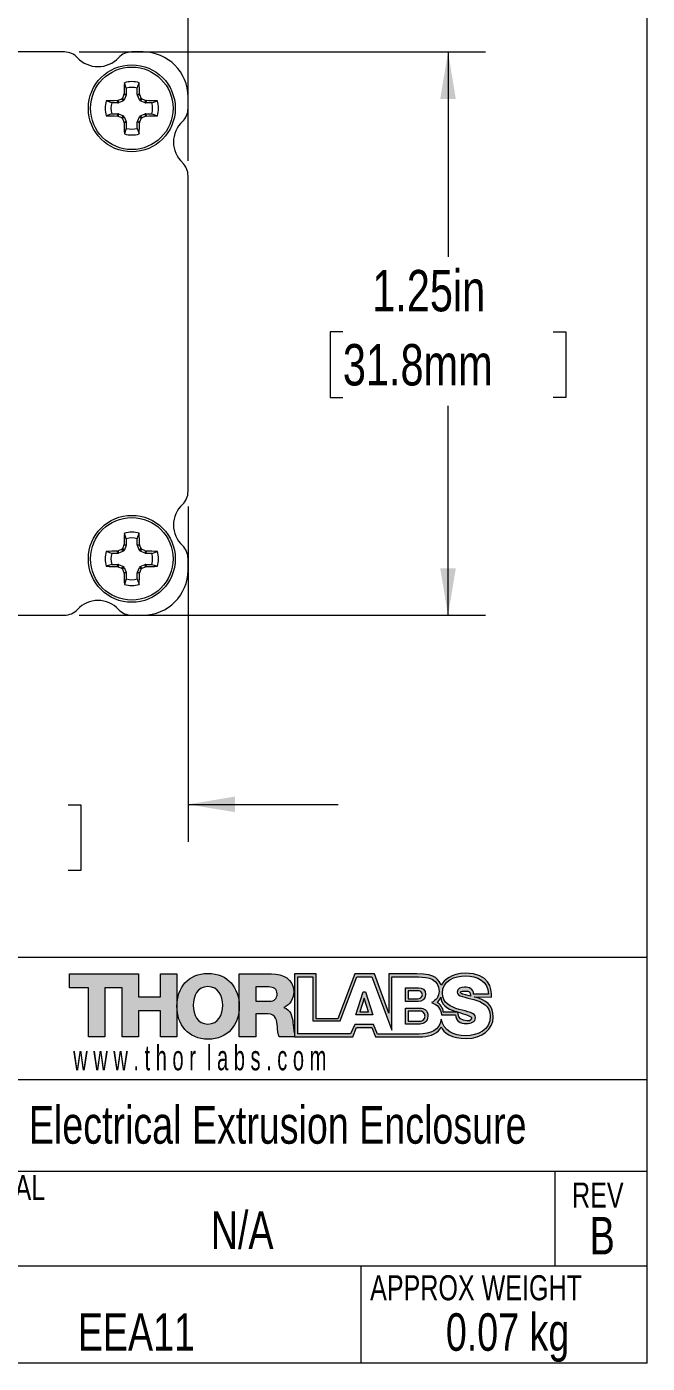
# Model space of a CAD drawing. Header units: inches. Extents: x 0.04 to 7.3, y 0.02 to 5.63.
# Drawn here: x 5.918 to 7.296, y 0.024 to 2.99 of the extents above; entities that cross this region are included whole.
import ezdxf

# ---------------------------------------------------------------- set-up
doc = ezdxf.new("R2010")
doc.units = ezdxf.units.IN
doc.header["$MEASUREMENT"] = 0
doc.styles.add('SLDTEXTSTYLE0', font='TXT', dxfattribs={"width": 0.75})
doc.styles.add('SLDTEXTSTYLE2', font='TXT', dxfattribs={"width": 0.6})
doc.dimstyles.new('SLDDIMSTYLE0', dxfattribs={"dimtxt": 0.091864, "dimasz": 0.104, "dimexe": 0, "dimexo": 0.0625, "dimgap": 0.022966, "dimtad": 0, "dimtih": 1, "dimtoh": 1, "dimrnd": 1e-09, "dimzin": 12, "dimdsep": 46, "dimtxsty": 'SLDTEXTSTYLE0', "dimsah": 1, "dimcen": 0.09, "dimadec": 0, "dimazin": 3, "dimtfac": 1, "dimtofl": 0, "dimtmove": 0, "dimatfit": 3, "dimfxl": 1, "dimfrac": 2, "dimtolj": 1, "dimtzin": 12, "dimarcsym": 0})
doc.dimstyles.new('SLDDIMSTYLE2', dxfattribs={"dimtxt": 0.091864, "dimasz": 0.104, "dimexe": 0, "dimexo": 0.0625, "dimgap": 0.022966, "dimtad": 0, "dimtih": 1, "dimtoh": 1, "dimrnd": 1e-09, "dimzin": 0, "dimdsep": 46, "dimtxsty": 'SLDTEXTSTYLE0', "dimsah": 1, "dimcen": 0.09, "dimadec": 0, "dimazin": 0, "dimtfac": 1, "dimtmove": 0, "dimatfit": 0, "dimfxl": 1, "dimfrac": 2, "dimtolj": 1, "dimtzin": 12, "dimarcsym": 0})
doc.dimstyles.new('SLDDIMSTYLE5', dxfattribs={"dimtxt": 0.091864, "dimasz": 0.104, "dimexe": 0, "dimexo": 0.0625, "dimgap": 0.022966, "dimtad": 0, "dimtih": 1, "dimtoh": 1, "dimrnd": 1e-09, "dimzin": 4, "dimdsep": 46, "dimtxsty": 'SLDTEXTSTYLE0', "dimsah": 1, "dimcen": 0.09, "dimadec": 0, "dimazin": 1, "dimtfac": 1, "dimtmove": 0, "dimatfit": 0, "dimfxl": 1, "dimfrac": 2, "dimtolj": 1, "dimtzin": 12, "dimarcsym": 0})

# ---------------------------------------------------------------- blocks, each defined once
blk = doc.blocks.new('THORLABS LOGO1')
at = {"linetype": 'Continuous', "ltscale": 0.666667}
blk.add_hatch(color=7, dxfattribs=at).paths.add_polyline_path([(1.599, 1.11), (1.599, 1.314), (1.745, 1.314), (1.745, 0.753), (1.599, 0.753), (1.599, 0.984), (1.406, 0.984), (1.406, 0.753), (1.259, 0.753), (1.259, 1.188), (1.107, 1.188), (1.107, 0.753), (0.961, 0.753), (0.961, 1.188), (0.793, 1.188), (0.793, 1.314), (1.406, 1.314), (1.406, 1.11)], flags=0)
h = blk.add_hatch(color=7, dxfattribs=at)
edge = h.paths.add_edge_path(flags=0)
edge.add_spline(control_points=[(2.023, 0.733), (2.2, 0.734), (2.3, 0.863), (2.3, 1.026), (2.299, 1.188), (2.199, 1.318), (2.022, 1.317)], knot_values=[0, 0, 0, 0, 1, 1, 1, 2, 2, 2, 2], weights=[1, 1, 1, 1, 1, 1, 1], degree=3, periodic=0)
edge.add_spline(control_points=[(2.022, 1.317), (1.845, 1.317), (1.746, 1.188), (1.746, 1.027)], knot_values=[3.002118, 3.002118, 3.002118, 3.002118, 4, 4, 4, 4], weights=[1, 1, 1, 1], degree=3, periodic=0)
edge.add_spline(control_points=[(1.746, 1.027), (1.746, 1.027), (1.746, 1.026), (1.746, 1.026), (1.746, 0.863), (1.845, 0.734), (2.023, 0.733)], knot_values=[2, 2, 2, 2, 2.002118, 2.002118, 2.002118, 3.002118, 3.002118, 3.002118, 3.002118], weights=[1, 1, 1, 1, 1, 1, 1], degree=3, periodic=0)
edge = h.paths.add_edge_path(flags=0)
edge.add_spline(control_points=[(2.022, 0.868), (1.927, 0.868), (1.891, 0.951), (1.891, 1.034)], knot_values=[3, 3, 3, 3, 4, 4, 4, 4], weights=[1, 1, 1, 1], degree=3, periodic=0)
edge.add_spline(control_points=[(1.891, 1.034), (1.891, 1.117), (1.927, 1.2), (2.022, 1.2)], knot_values=[2, 2, 2, 2, 3, 3, 3, 3], weights=[1, 1, 1, 1], degree=3, periodic=0)
edge.add_spline(control_points=[(2.022, 1.2), (2.116, 1.2), (2.153, 1.117), (2.153, 1.034)], knot_values=[1, 1, 1, 1, 2, 2, 2, 2], weights=[1, 1, 1, 1], degree=3, periodic=0)
edge.add_spline(control_points=[(2.153, 1.034), (2.153, 0.951), (2.116, 0.868), (2.022, 0.868)], knot_values=[0, 0, 0, 0, 1, 1, 1, 1], weights=[1, 1, 1, 1], degree=3, periodic=0)
h = blk.add_hatch(color=7, dxfattribs=at)
edge = h.paths.add_edge_path(flags=0)
edge.add_line((2.3, 0.753), (2.3, 1.314))
edge.add_line((2.3, 1.314), (2.587, 1.314))
edge.add_spline(control_points=[(2.587, 1.314), (2.686, 1.314), (2.784, 1.269), (2.784, 1.156)], knot_values=[1, 1, 1, 1, 2, 2, 2, 2], weights=[1, 1, 1, 1], degree=3, periodic=0)
edge.add_spline(control_points=[(2.784, 1.156), (2.784, 1.095), (2.754, 1.038), (2.695, 1.015)], knot_values=[2, 2, 2, 2, 3, 3, 3, 3], weights=[1, 1, 1, 1], degree=3, periodic=0)
edge.add_line((2.695, 1.015), (2.695, 1.014))
edge.add_spline(control_points=[(2.695, 1.014), (2.755, 1), (2.773, 0.933), (2.777, 0.88)], knot_values=[4, 4, 4, 4, 5, 5, 5, 5], weights=[1, 1, 1, 1], degree=3, periodic=0)
edge.add_spline(control_points=[(2.777, 0.88), (2.779, 0.862), (2.782, 0.813), (2.792, 0.78)], knot_values=[5, 5, 5, 5, 5.740443, 5.740443, 5.740443, 5.740443], weights=[1, 1, 1, 1], degree=3, periodic=0)
edge.add_line((2.792, 0.78), (2.792, 0.753))
edge.add_line((2.792, 0.753), (2.656, 0.753))
edge.add_spline(control_points=[(2.656, 0.753), (2.643, 0.772), (2.641, 0.827), (2.639, 0.843)], knot_values=[7, 7, 7, 7, 8, 8, 8, 8], weights=[1, 1, 1, 1], degree=3, periodic=0)
edge.add_spline(control_points=[(2.639, 0.843), (2.636, 0.899), (2.626, 0.957), (2.558, 0.957)], knot_values=[8, 8, 8, 8, 9, 9, 9, 9], weights=[1, 1, 1, 1], degree=3, periodic=0)
edge.add_line((2.558, 0.957), (2.446, 0.957))
edge.add_line((2.446, 0.957), (2.446, 0.753))
edge.add_line((2.446, 0.753), (2.3, 0.753))
edge = h.paths.add_edge_path(flags=0)
edge.add_line((2.563, 1.197), (2.446, 1.197))
edge.add_line((2.446, 1.197), (2.446, 1.071))
edge.add_line((2.446, 1.071), (2.569, 1.071))
edge.add_spline(control_points=[(2.569, 1.071), (2.613, 1.071), (2.637, 1.094), (2.637, 1.137)], knot_values=[1, 1, 1, 1, 2, 2, 2, 2], weights=[1, 1, 1, 1], degree=3, periodic=0)
edge.add_spline(control_points=[(2.637, 1.137), (2.637, 1.178), (2.604, 1.197), (2.563, 1.197)], knot_values=[2, 2, 2, 2, 3, 3, 3, 3], weights=[1, 1, 1, 1], degree=3, periodic=0)
h = blk.add_hatch(color=7, dxfattribs=at)
edge = h.paths.add_edge_path(flags=0)
edge.add_spline(control_points=[(4.095, 1.212), (4.071, 1.257), (4.057, 1.314), (3.877, 1.314)], knot_values=[4, 4, 4, 4, 5, 5, 5, 5], weights=[1, 1, 1, 1], degree=3, periodic=0)
edge.add_line((3.877, 1.314), (3.63, 1.314))
edge.add_line((3.63, 1.314), (3.63, 0.965))
edge.add_line((3.63, 0.965), (3.501, 1.314))
edge.add_line((3.501, 1.314), (3.328, 1.314))
edge.add_line((3.328, 1.314), (3.177, 0.914))
edge.add_line((3.177, 0.914), (2.985, 0.913))
edge.add_line((2.985, 0.913), (2.983, 1.314))
edge.add_line((2.983, 1.314), (2.792, 1.314))
edge.add_line((2.792, 1.314), (2.792, 0.753))
edge.add_line((2.792, 0.753), (3.309, 0.755))
edge.add_line((3.309, 0.755), (3.342, 0.837))
edge.add_line((3.342, 0.837), (3.478, 0.837))
edge.add_line((3.478, 0.837), (3.51, 0.755))
edge.add_line((3.51, 0.755), (3.929, 0.755))
edge.add_spline(control_points=[(3.929, 0.755), (4.003, 0.756), (4.073, 0.792), (4.094, 0.844)], knot_values=[19, 19, 19, 19, 20, 20, 20, 20], weights=[1, 1, 1, 1], degree=3, periodic=0)
edge.add_spline(control_points=[(4.094, 0.844), (4.114, 0.792), (4.184, 0.739), (4.32, 0.739)], knot_values=[20, 20, 20, 20, 21, 21, 21, 21], weights=[1, 1, 1, 1], degree=3, periodic=0)
edge.add_spline(control_points=[(4.32, 0.739), (4.456, 0.739), (4.557, 0.822), (4.557, 0.93)], knot_values=[21, 21, 21, 21, 22, 22, 22, 22], weights=[1, 1, 1, 1], degree=3, periodic=0)
edge.add_spline(control_points=[(4.557, 0.93), (4.557, 1.041), (4.493, 1.08), (4.392, 1.107)], knot_values=[22, 22, 22, 22, 23, 23, 23, 23], weights=[1, 1, 1, 1], degree=3, periodic=0)
edge.add_spline(control_points=[(4.392, 1.107), (4.391, 1.107), (4.39, 1.108), (4.388, 1.108)], knot_values=[0, 0, 0, 0, 1, 1, 1, 1], weights=[1, 1, 1, 1], degree=3, periodic=0)
edge.add_line((4.388, 1.108), (4.542, 1.107))
edge.add_spline(control_points=[(4.542, 1.107), (4.542, 1.188), (4.527, 1.319), (4.309, 1.319)], knot_values=[2, 2, 2, 2, 3, 3, 3, 3], weights=[1, 1, 1, 1], degree=3, periodic=0)
edge.add_spline(control_points=[(4.309, 1.319), (4.183, 1.319), (4.12, 1.257), (4.095, 1.212)], knot_values=[3, 3, 3, 3, 4, 4, 4, 4], weights=[1, 1, 1, 1], degree=3, periodic=0)
edge = h.paths.add_edge_path(flags=0)
edge.add_spline(control_points=[(4.365, 0.921), (4.359, 0.896), (4.341, 0.89), (4.294, 0.902)], knot_values=[4, 4, 4, 4, 5, 5, 5, 5], weights=[1, 1, 1, 1], degree=3, periodic=0)
edge.add_spline(control_points=[(4.294, 0.902), (4.245, 0.916), (4.244, 0.943), (4.244, 0.973)], knot_values=[5, 5, 5, 5, 6, 6, 6, 6], weights=[1, 1, 1, 1], degree=3, periodic=0)
edge.add_spline(control_points=[(4.244, 0.973), (4.306, 0.956), (4.369, 0.934), (4.365, 0.921)], knot_values=[3, 3, 3, 3, 4, 4, 4, 4], weights=[1, 1, 1, 1], degree=3, periodic=0)
edge = h.paths.add_edge_path(flags=0)
edge.add_spline(control_points=[(4.076, 1.159), (4.076, 1.114), (4.049, 1.077), (4.009, 1.058)], knot_values=[17, 17, 17, 17, 18, 18, 18, 18], weights=[1, 1, 1, 1], degree=3, periodic=0)
edge.add_spline(control_points=[(4.009, 1.058), (4.059, 1.043), (4.091, 1.002), (4.096, 0.951)], knot_values=[18, 18, 18, 18, 19, 19, 19, 19], weights=[1, 1, 1, 1], degree=3, periodic=0)
edge.add_line((4.096, 0.951), (4.222, 0.951))
edge.add_spline(control_points=[(4.222, 0.951), (4.225, 0.892), (4.262, 0.873), (4.318, 0.873)], knot_values=[20, 20, 20, 20, 21, 21, 21, 21], weights=[1, 1, 1, 1], degree=3, periodic=0)
edge.add_spline(control_points=[(4.318, 0.873), (4.358, 0.873), (4.399, 0.887), (4.399, 0.924)], knot_values=[21, 21, 21, 21, 22, 22, 22, 22], weights=[1, 1, 1, 1], degree=3, periodic=0)
edge.add_spline(control_points=[(4.399, 0.924), (4.399, 0.969), (4.326, 0.977), (4.253, 0.998)], knot_values=[22, 22, 22, 22, 23, 23, 23, 23], weights=[1, 1, 1, 1], degree=3, periodic=0)
edge.add_spline(control_points=[(4.253, 0.998), (4.181, 1.018), (4.105, 1.051), (4.105, 1.143)], knot_values=[23, 23, 23, 23, 24, 24, 24, 24], weights=[1, 1, 1, 1], degree=3, periodic=0)
edge.add_spline(control_points=[(4.105, 1.143), (4.105, 1.253), (4.216, 1.296), (4.311, 1.296)], knot_values=[24, 24, 24, 24, 25, 25, 25, 25], weights=[1, 1, 1, 1], degree=3, periodic=0)
edge.add_spline(control_points=[(4.311, 1.296), (4.412, 1.296), (4.514, 1.248), (4.514, 1.134)], knot_values=[25, 25, 25, 25, 26, 26, 26, 26], weights=[1, 1, 1, 1], degree=3, periodic=0)
edge.add_line((4.514, 1.134), (4.382, 1.134))
edge.add_spline(control_points=[(4.382, 1.134), (4.384, 1.18), (4.341, 1.195), (4.301, 1.195)], knot_values=[27, 27, 27, 27, 28, 28, 28, 28], weights=[1, 1, 1, 1], degree=3, periodic=0)
edge.add_spline(control_points=[(4.301, 1.195), (4.272, 1.195), (4.237, 1.185), (4.237, 1.152)], knot_values=[28, 28, 28, 28, 29, 29, 29, 29], weights=[1, 1, 1, 1], degree=3, periodic=0)
edge.add_spline(control_points=[(4.237, 1.152), (4.237, 1.113), (4.31, 1.106), (4.384, 1.085)], knot_values=[29, 29, 29, 29, 30, 30, 30, 30], weights=[1, 1, 1, 1], degree=3, periodic=0)
edge.add_spline(control_points=[(4.384, 1.085), (4.457, 1.065), (4.531, 1.031), (4.531, 0.94)], knot_values=[30, 30, 30, 30, 31, 31, 31, 31], weights=[1, 1, 1, 1], degree=3, periodic=0)
edge.add_spline(control_points=[(4.531, 0.94), (4.531, 0.812), (4.421, 0.764), (4.31, 0.764)], knot_values=[31, 31, 31, 31, 32, 32, 32, 32], weights=[1, 1, 1, 1], degree=3, periodic=0)
edge.add_spline(control_points=[(4.31, 0.764), (4.207, 0.764), (4.115, 0.811), (4.094, 0.91)], knot_values=[0, 0, 0, 0, 1, 1, 1, 1], weights=[1, 1, 1, 1], degree=3, periodic=0)
edge.add_spline(control_points=[(4.094, 0.91), (4.081, 0.813), (3.999, 0.779), (3.899, 0.779)], knot_values=[1, 1, 1, 1, 2, 2, 2, 2], weights=[1, 1, 1, 1], degree=3, periodic=0)
edge.add_line((3.899, 0.779), (3.529, 0.779))
edge.add_line((3.529, 0.779), (3.492, 0.865))
edge.add_line((3.492, 0.865), (3.328, 0.865))
edge.add_line((3.328, 0.865), (3.29, 0.78))
edge.add_line((3.29, 0.78), (2.822, 0.78))
edge.add_line((2.822, 0.78), (2.822, 1.286))
edge.add_line((2.822, 1.286), (2.954, 1.286))
edge.add_line((2.954, 1.286), (2.954, 0.895))
edge.add_line((2.954, 0.895), (3.196, 0.895))
edge.add_line((3.196, 0.895), (3.344, 1.286))
edge.add_line((3.344, 1.286), (3.478, 1.286))
edge.add_line((3.478, 1.286), (3.656, 0.814))
edge.add_line((3.656, 0.814), (3.656, 1.286))
edge.add_line((3.656, 1.286), (3.893, 1.286))
edge.add_spline(control_points=[(3.893, 1.286), (3.98, 1.287), (4.076, 1.265), (4.076, 1.159)], knot_values=[16, 16, 16, 16, 17, 17, 17, 17], weights=[1, 1, 1, 1], degree=3, periodic=0)
edge = h.paths.add_edge_path(flags=0)
edge.add_line((4.241, 0.974), (4.113, 0.974))
edge.add_spline(control_points=[(4.113, 0.974), (4.113, 1.013), (4.08, 1.046), (4.059, 1.06)], knot_values=[8, 8, 8, 8, 9, 9, 9, 9], weights=[1, 1, 1, 1], degree=3, periodic=0)
edge.add_spline(control_points=[(4.059, 1.06), (4.07, 1.072), (4.085, 1.084), (4.091, 1.105)], knot_values=[9, 9, 9, 9, 10, 10, 10, 10], weights=[1, 1, 1, 1], degree=3, periodic=0)
edge.add_spline(control_points=[(4.091, 1.105), (4.091, 1.046), (4.146, 1.001), (4.216, 0.981)], knot_values=[10, 10, 10, 10, 11, 11, 11, 11], weights=[1, 1, 1, 1], degree=3, periodic=0)
edge.add_spline(control_points=[(4.216, 0.981), (4.224, 0.979), (4.232, 0.977), (4.241, 0.974)], knot_values=[0, 0, 0, 0, 1, 1, 1, 1], weights=[1, 1, 1, 1], degree=3, periodic=0)
edge = h.paths.add_edge_path(flags=0)
edge.add_spline(control_points=[(4.311, 1.161), (4.341, 1.16), (4.35, 1.154), (4.353, 1.136)], knot_values=[2, 2, 2, 2, 3, 3, 3, 3], weights=[1, 1, 1, 1], degree=3, periodic=0)
edge.add_spline(control_points=[(4.353, 1.136), (4.355, 1.129), (4.355, 1.124), (4.355, 1.115)], knot_values=[3, 3, 3, 3, 4, 4, 4, 4], weights=[1, 1, 1, 1], degree=3, periodic=0)
edge.add_spline(control_points=[(4.355, 1.115), (4.284, 1.132), (4.265, 1.136), (4.265, 1.151)], knot_values=[0, 0, 0, 0, 1, 1, 1, 1], weights=[1, 1, 1, 1], degree=3, periodic=0)
edge.add_spline(control_points=[(4.265, 1.151), (4.265, 1.157), (4.296, 1.162), (4.311, 1.161)], knot_values=[1, 1, 1, 1, 2, 2, 2, 2], weights=[1, 1, 1, 1], degree=3, periodic=0)
h = blk.add_hatch(color=7, dxfattribs=at)
edge = h.paths.add_edge_path(flags=0)
edge.add_line((3.776, 1.068), (3.776, 1.19))
edge.add_line((3.776, 1.19), (3.894, 1.19))
edge.add_spline(control_points=[(3.894, 1.19), (3.926, 1.19), (3.956, 1.175), (3.956, 1.129)], knot_values=[1, 1, 1, 1, 2, 2, 2, 2], weights=[1, 1, 1, 1], degree=3, periodic=0)
edge.add_spline(control_points=[(3.956, 1.129), (3.956, 1.083), (3.92, 1.068), (3.894, 1.068)], knot_values=[2, 2, 2, 2, 3, 3, 3, 3], weights=[1, 1, 1, 1], degree=3, periodic=0)
edge.add_line((3.894, 1.068), (3.776, 1.068))
edge = h.paths.add_edge_path(flags=0)
edge.add_spline(control_points=[(3.927, 1.128), (3.927, 1.155), (3.906, 1.164), (3.884, 1.164)], knot_values=[3, 3, 3, 3, 4, 4, 4, 4], weights=[1, 1, 1, 1], degree=3, periodic=0)
edge.add_line((3.884, 1.164), (3.802, 1.164))
edge.add_line((3.802, 1.164), (3.802, 1.093))
edge.add_line((3.802, 1.093), (3.884, 1.093))
edge.add_spline(control_points=[(3.884, 1.093), (3.902, 1.093), (3.927, 1.102), (3.927, 1.128)], knot_values=[2, 2, 2, 2, 3, 3, 3, 3], weights=[1, 1, 1, 1], degree=3, periodic=0)
h = blk.add_hatch(color=7, dxfattribs=at)
h.paths.add_polyline_path([(3.335, 0.95), (3.486, 0.95), (3.422, 1.153), (3.401, 1.153)], flags=0)
h.paths.add_polyline_path([(3.371, 0.977), (3.41, 1.099), (3.448, 0.977)], flags=0)
h = blk.add_hatch(color=7, dxfattribs=at)
edge = h.paths.add_edge_path(flags=0)
edge.add_line((3.776, 0.868), (3.776, 1.009))
edge.add_line((3.776, 1.009), (3.907, 1.009))
edge.add_spline(control_points=[(3.907, 1.009), (3.942, 1.009), (3.976, 0.992), (3.976, 0.938)], knot_values=[1, 1, 1, 1, 2, 2, 2, 2], weights=[1, 1, 1, 1], degree=3, periodic=0)
edge.add_spline(control_points=[(3.976, 0.938), (3.976, 0.886), (3.936, 0.868), (3.907, 0.868)], knot_values=[2, 2, 2, 2, 3, 3, 3, 3], weights=[1, 1, 1, 1], degree=3, periodic=0)
edge.add_line((3.907, 0.868), (3.776, 0.868))
edge = h.paths.add_edge_path(flags=0)
edge.add_spline(control_points=[(3.951, 0.937), (3.951, 0.972), (3.926, 0.983), (3.899, 0.983)], knot_values=[3, 3, 3, 3, 4, 4, 4, 4], weights=[1, 1, 1, 1], degree=3, periodic=0)
edge.add_line((3.899, 0.983), (3.801, 0.983))
edge.add_line((3.801, 0.983), (3.801, 0.892))
edge.add_line((3.801, 0.892), (3.899, 0.892))
edge.add_spline(control_points=[(3.899, 0.892), (3.921, 0.892), (3.951, 0.904), (3.951, 0.937)], knot_values=[2, 2, 2, 2, 3, 3, 3, 3], weights=[1, 1, 1, 1], degree=3, periodic=0)
at = {"color": 7, "linetype": 'Continuous', "lineweight": 0, "ltscale": 0.666667}
for p, q in [((0.793, 1.188), (0.793, 1.314)), ((0.793, 1.314), (1.406, 1.314)), ((1.406, 1.314), (1.406, 1.11)), ((1.599, 1.11), (1.599, 1.314)), ((1.599, 1.314), (1.745, 1.314)), ((1.745, 1.314), (1.745, 0.753)), ((2.3, 1.314), (2.587, 1.314)), ((2.3, 0.753), (2.3, 1.314)), ((2.983, 1.314), (2.792, 1.314)), ((2.792, 1.314), (2.792, 0.753)), ((2.985, 0.913), (2.983, 1.314)), ((3.328, 1.314), (3.177, 0.914)), ((3.501, 1.314), (3.328, 1.314)), ((3.63, 0.965), (3.501, 1.314)), ((3.877, 1.314), (3.63, 1.314)), ((3.63, 1.314), (3.63, 0.965)), ((0.961, 1.188), (0.793, 1.188)), ((0.961, 0.753), (0.961, 1.188)), ((1.259, 1.188), (1.107, 1.188)), ((1.107, 1.188), (1.107, 0.753)), ((1.259, 0.753), (1.259, 1.188)), ((2.563, 1.197), (2.446, 1.197)), ((2.446, 1.197), (2.446, 1.071)), ((2.822, 0.78), (2.822, 1.286)), ((2.822, 1.286), (2.954, 1.286)), ((2.954, 1.286), (2.954, 0.895)), ((3.196, 0.895), (3.344, 1.286)), ((3.344, 1.286), (3.478, 1.286)), ((3.478, 1.286), (3.656, 0.814)), ((3.656, 0.814), (3.656, 1.286)), ((3.656, 1.286), (3.893, 1.286)), ((3.776, 1.19), (3.894, 1.19)), ((3.776, 1.068), (3.776, 1.19)), ((1.406, 1.11), (1.599, 1.11)), ((2.446, 1.071), (2.569, 1.071)), ((3.335, 0.95), (3.401, 1.153)), ((3.41, 1.099), (3.371, 0.977)), ((3.401, 1.153), (3.422, 1.153)), ((3.448, 0.977), (3.41, 1.099)), ((3.422, 1.153), (3.486, 0.95)), ((3.802, 1.164), (3.802, 1.093)), ((3.884, 1.164), (3.802, 1.164)), ((3.802, 1.093), (3.884, 1.093)), ((4.514, 1.134), (4.382, 1.134)), ((4.388, 1.108), (4.542, 1.107)), ((1.599, 0.984), (1.406, 0.984)), ((1.406, 0.984), (1.406, 0.753)), ((1.599, 0.753), (1.599, 0.984)), ((2.558, 0.957), (2.446, 0.957)), ((2.446, 0.957), (2.446, 0.753)), ((2.695, 1.015), (2.695, 1.014)), ((3.486, 0.95), (3.335, 0.95)), ((3.371, 0.977), (3.448, 0.977)), ((3.894, 1.068), (3.776, 1.068)), ((3.776, 1.009), (3.907, 1.009)), ((3.776, 0.868), (3.776, 1.009)), ((3.801, 0.983), (3.801, 0.892)), ((3.899, 0.983), (3.801, 0.983)), ((4.096, 0.951), (4.222, 0.951)), ((4.241, 0.974), (4.113, 0.974)), ((2.954, 0.895), (3.196, 0.895)), ((3.177, 0.914), (2.985, 0.913)), ((3.328, 0.865), (3.29, 0.78)), ((3.309, 0.755), (3.342, 0.837)), ((3.492, 0.865), (3.328, 0.865)), ((3.342, 0.837), (3.478, 0.837)), ((3.478, 0.837), (3.51, 0.755)), ((3.529, 0.779), (3.492, 0.865)), ((3.907, 0.868), (3.776, 0.868)), ((3.801, 0.892), (3.899, 0.892)), ((1.107, 0.753), (0.961, 0.753)), ((1.406, 0.753), (1.259, 0.753)), ((1.745, 0.753), (1.599, 0.753)), ((2.446, 0.753), (2.3, 0.753)), ((2.792, 0.753), (2.656, 0.753)), ((2.792, 0.78), (2.792, 0.753)), ((2.792, 0.753), (3.309, 0.755)), ((3.29, 0.78), (2.822, 0.78)), ((3.51, 0.755), (3.929, 0.755)), ((3.899, 0.779), (3.529, 0.779))]:
    blk.add_line(p, q, dxfattribs=at)
at = {"color": 8, "linetype": 'Continuous', "lineweight": 0, "ltscale": 0.666667, "true_color": 0x808080}
for points in [[(1.746, 1.027), (1.746, 1.188), (1.845, 1.317), (2.022, 1.317)], [(2.587, 1.314), (2.686, 1.314), (2.784, 1.269), (2.784, 1.156)], [(4.095, 1.212), (4.071, 1.257), (4.057, 1.314), (3.877, 1.314)], [(4.309, 1.319), (4.183, 1.319), (4.12, 1.257), (4.095, 1.212)], [(4.542, 1.107), (4.542, 1.188), (4.527, 1.319), (4.309, 1.319)], [(2.022, 1.2), (1.927, 1.2), (1.891, 1.117), (1.891, 1.034)], [(2.153, 1.034), (2.153, 1.117), (2.116, 1.2), (2.022, 1.2)], [(2.637, 1.137), (2.637, 1.178), (2.604, 1.197), (2.563, 1.197)], [(3.893, 1.286), (3.98, 1.287), (4.076, 1.265), (4.076, 1.159)], [(3.894, 1.19), (3.926, 1.19), (3.956, 1.175), (3.956, 1.129)], [(4.105, 1.143), (4.105, 1.253), (4.216, 1.296), (4.311, 1.296)], [(4.301, 1.195), (4.272, 1.195), (4.237, 1.185), (4.237, 1.152)], [(4.382, 1.134), (4.384, 1.18), (4.341, 1.195), (4.301, 1.195)], [(4.311, 1.296), (4.412, 1.296), (4.514, 1.248), (4.514, 1.134)], [(2.569, 1.071), (2.613, 1.071), (2.637, 1.094), (2.637, 1.137)], [(2.784, 1.156), (2.784, 1.095), (2.754, 1.038), (2.695, 1.015)], [(3.927, 1.128), (3.927, 1.155), (3.906, 1.164), (3.884, 1.164)], [(3.884, 1.093), (3.902, 1.093), (3.927, 1.102), (3.927, 1.128)], [(3.956, 1.129), (3.956, 1.083), (3.92, 1.068), (3.894, 1.068)], [(4.076, 1.159), (4.076, 1.114), (4.049, 1.077), (4.009, 1.058)], [(4.059, 1.06), (4.07, 1.072), (4.085, 1.084), (4.091, 1.105)], [(4.091, 1.105), (4.091, 1.046), (4.146, 1.001), (4.216, 0.981)], [(4.253, 0.998), (4.181, 1.018), (4.105, 1.051), (4.105, 1.143)], [(4.237, 1.152), (4.237, 1.113), (4.31, 1.106), (4.384, 1.085)], [(4.265, 1.151), (4.265, 1.157), (4.296, 1.162), (4.311, 1.161)], [(4.355, 1.115), (4.284, 1.132), (4.265, 1.136), (4.265, 1.151)], [(4.311, 1.161), (4.341, 1.16), (4.35, 1.154), (4.353, 1.136)], [(4.353, 1.136), (4.355, 1.129), (4.355, 1.124), (4.355, 1.115)], [(4.384, 1.085), (4.457, 1.065), (4.531, 1.031), (4.531, 0.94)], [(4.392, 1.107), (4.391, 1.107), (4.39, 1.108), (4.388, 1.108)], [(4.557, 0.93), (4.557, 1.041), (4.493, 1.08), (4.392, 1.107)], [(1.891, 1.034), (1.891, 0.951), (1.927, 0.868), (2.022, 0.868)], [(2.022, 0.868), (2.116, 0.868), (2.153, 0.951), (2.153, 1.034)], [(2.639, 0.843), (2.636, 0.899), (2.626, 0.957), (2.558, 0.957)], [(2.695, 1.014), (2.755, 1), (2.773, 0.933), (2.777, 0.88)], [(3.951, 0.937), (3.951, 0.972), (3.926, 0.983), (3.899, 0.983)], [(3.907, 1.009), (3.942, 1.009), (3.976, 0.992), (3.976, 0.938)], [(4.009, 1.058), (4.059, 1.043), (4.091, 1.002), (4.096, 0.951)], [(4.113, 0.974), (4.113, 1.013), (4.08, 1.046), (4.059, 1.06)], [(4.216, 0.981), (4.224, 0.979), (4.232, 0.977), (4.241, 0.974)], [(4.222, 0.951), (4.225, 0.892), (4.262, 0.873), (4.318, 0.873)], [(4.244, 0.973), (4.306, 0.956), (4.369, 0.934), (4.365, 0.921)], [(4.294, 0.902), (4.245, 0.916), (4.244, 0.943), (4.244, 0.973)], [(4.399, 0.924), (4.399, 0.969), (4.326, 0.977), (4.253, 0.998)], [(2.656, 0.753), (2.643, 0.772), (2.641, 0.827), (2.639, 0.843)], [(2.777, 0.88), (2.779, 0.862), (2.782, 0.813), (2.792, 0.78)], [(3.899, 0.892), (3.921, 0.892), (3.951, 0.904), (3.951, 0.937)], [(4.094, 0.91), (4.081, 0.813), (3.999, 0.779), (3.899, 0.779)], [(3.976, 0.938), (3.976, 0.886), (3.936, 0.868), (3.907, 0.868)], [(3.929, 0.755), (4.003, 0.756), (4.073, 0.792), (4.094, 0.844)], [(4.31, 0.764), (4.207, 0.764), (4.115, 0.811), (4.094, 0.91)], [(4.094, 0.844), (4.114, 0.792), (4.184, 0.739), (4.32, 0.739)], [(4.365, 0.921), (4.359, 0.896), (4.341, 0.89), (4.294, 0.902)], [(4.531, 0.94), (4.531, 0.812), (4.421, 0.764), (4.31, 0.764)], [(4.318, 0.873), (4.358, 0.873), (4.399, 0.887), (4.399, 0.924)], [(4.32, 0.739), (4.456, 0.739), (4.557, 0.822), (4.557, 0.93)]]:
    blk.add_open_spline(points, degree=3, dxfattribs=at)
for points, knots in [([(2.022, 1.317), (2.199, 1.318), (2.299, 1.188), (2.3, 1.026), (2.3, 0.863), (2.2, 0.734), (2.023, 0.733)], [0, 0, 0, 0, 1, 1, 1, 2, 2, 2, 2]), ([(2.023, 0.733), (1.845, 0.734), (1.746, 0.863), (1.746, 1.026), (1.746, 1.026), (1.746, 1.027), (1.746, 1.027)], [2, 2, 2, 2, 3, 3, 3, 3.002118, 3.002118, 3.002118, 3.002118])]:
    blk.add_open_spline(points, degree=3, knots=knots, dxfattribs=at)
blk = doc.blocks.new('_D_3')
at = {"color": 7, "linetype": 'Continuous', "lineweight": 0, "ltscale": 0.666667}
for p, q in [((6.0347, 2.9342), (6.937, 2.9342)), ((6.8537, 2.9342), (6.8537, 2.4792)), ((6.6201, 2.3133), (6.5921, 2.3133)), ((6.5921, 2.3133), (6.5921, 2.1675)), ((7.0873, 2.3133), (7.1153, 2.3133)), ((7.1153, 2.3133), (7.1153, 2.1675)), ((6.5921, 2.1675), (6.6201, 2.1675)), ((7.1153, 2.1675), (7.0873, 2.1675)), ((6.8537, 1.6842), (6.8537, 2.1488)), ((6.0347, 1.6842), (6.937, 1.6842))]:
    blk.add_line(p, q, dxfattribs=at)
for points in [[(6.8537, 2.9342), (6.8364, 2.8302), (6.871, 2.8302)], [(6.8537, 1.6842), (6.871, 1.7882), (6.8364, 1.7882)]]:
    blk.add_solid(points, dxfattribs=at)
at = {"color": 7, "linetype": 'Continuous', "lineweight": 0, "ltscale": 0.666667, "char_height": 0.09186, "attachment_point": 1, "style": 'SLDTEXTSTYLE0'}
for s, insert in [('1.25in', (6.6853, 2.4504)), ('31.8mm', (6.6201, 2.2859))]:
    blk.add_mtext(s, dxfattribs=dict(at, insert=insert))
blk = doc.blocks.new('_D_4')
at = {"color": 7, "linetype": 'Continuous', "lineweight": 0, "ltscale": 0.666667}
for p, q in [((5.7763, 2.4725), (5.7763, 3.4128)), ((6.2763, 2.6926), (6.2763, 3.4128)), ((5.7763, 3.3295), (5.4429, 3.3295)), ((6.2763, 3.3295), (6.548, 3.3295)), ((6.6565, 3.3288), (6.6285, 3.3288)), ((6.6285, 3.3288), (6.6285, 3.183)), ((7.1238, 3.3288), (7.1517, 3.3288)), ((7.1517, 3.3288), (7.1517, 3.183)), ((6.6285, 3.183), (6.6565, 3.183)), ((7.1517, 3.183), (7.1238, 3.183))]:
    blk.add_line(p, q, dxfattribs=at)
for points in [[(5.7763, 3.3295), (5.6723, 3.3468), (5.6723, 3.3122)], [(6.2763, 3.3295), (6.3803, 3.3122), (6.3803, 3.3468)]]:
    blk.add_solid(points, dxfattribs=at)
at = {"color": 7, "linetype": 'Continuous', "lineweight": 0, "ltscale": 0.666667, "char_height": 0.09186, "attachment_point": 1, "style": 'SLDTEXTSTYLE0'}
for s, insert in [('0.50in', (6.7218, 3.4659)), ('12.7mm', (6.6565, 3.3014))]:
    blk.add_mtext(s, dxfattribs=dict(at, insert=insert))
blk = doc.blocks.new('_D_7')
at = {"color": 7, "linetype": 'Continuous', "lineweight": 0, "ltscale": 0.666667}
for p, q in [((5.2763, 1.9257), (5.2763, 1.1809)), ((6.2763, 1.9257), (6.2763, 1.1809)), ((5.2763, 1.2642), (4.9429, 1.2642)), ((5.5426, 1.2635), (5.5146, 1.2635)), ((5.5146, 1.2635), (5.5146, 1.1177)), ((6.0098, 1.2635), (6.0378, 1.2635)), ((6.0378, 1.2635), (6.0378, 1.1177)), ((6.2763, 1.2642), (6.6096, 1.2642)), ((5.5146, 1.1177), (5.5426, 1.1177)), ((6.0378, 1.1177), (6.0098, 1.1177))]:
    blk.add_line(p, q, dxfattribs=at)
for points in [[(5.2763, 1.2642), (5.1723, 1.2816), (5.1723, 1.2469)], [(6.2763, 1.2642), (6.3803, 1.2469), (6.3803, 1.2816)]]:
    blk.add_solid(points, dxfattribs=at)
at = {"color": 7, "linetype": 'Continuous', "lineweight": 0, "ltscale": 0.666667, "char_height": 0.09186, "attachment_point": 1, "style": 'SLDTEXTSTYLE0'}
for s, insert in [('1.00in', (5.6078, 1.4006)), ('25.4mm', (5.5426, 1.2361))]:
    blk.add_mtext(s, dxfattribs=dict(at, insert=insert))

msp = doc.modelspace()

# ---------------------------------------------------------------- linework, layer by layer
at = {"color": 7, "linetype": 'Continuous', "lineweight": 0, "ltscale": 0.666667}
for p, q in [((7.2963, 0.0237), (7.2963, 5.6337)), ((7.2963, 0.9249), (7.2963, 1.3132)), ((5.6625, 0.9249), (7.2963, 0.9249)), ((5.6625, 0.6534), (7.2963, 0.6534)), ((5.6625, 0.4504), (7.2963, 0.4504)), ((7.091, 0.4504), (7.091, 0.2399)), ((5.6625, 0.2399), (7.2963, 0.2399)), ((6.6601, 0.2399), (6.6601, 0.0237)), ((7.2963, 0.0237), (0.0415, 0.0237))]:
    msp.add_line(p, q, dxfattribs=at)
at = {"color": 7, "linetype": 'Continuous', "lineweight": 15, "ltscale": 0.666667}
for p, q in [((6.0014, 2.9342), (5.5511, 2.9342)), ((6.1763, 2.9342), (6.1511, 2.9342)), ((6.1391, 2.8539), (6.1348, 2.8661)), ((6.1391, 2.8539), (6.1391, 2.8401)), ((6.1635, 2.8539), (6.1677, 2.8661)), ((6.1635, 2.8401), (6.1635, 2.8539)), ((6.1066, 2.8214), (6.0944, 2.8256)), ((6.1204, 2.8214), (6.1066, 2.8214)), ((6.1194, 2.8263), (6.1207, 2.8266)), ((6.1204, 2.8214), (6.1194, 2.8263)), ((6.1207, 2.8266), (6.1217, 2.8217)), ((6.1325, 2.8261), (6.1217, 2.8217)), ((6.1325, 2.8261), (6.1286, 2.8299)), ((6.1305, 2.8318), (6.1343, 2.828)), ((6.1339, 2.8397), (6.1342, 2.841)), ((6.1388, 2.8387), (6.1339, 2.8397)), ((6.1342, 2.841), (6.1391, 2.8401)), ((6.1388, 2.8387), (6.1343, 2.828)), ((6.1635, 2.8401), (6.1684, 2.841)), ((6.1687, 2.8397), (6.1638, 2.8387)), ((6.1682, 2.828), (6.1638, 2.8387)), ((6.1682, 2.828), (6.172, 2.8318)), ((6.1684, 2.841), (6.1687, 2.8397)), ((6.1739, 2.8299), (6.1701, 2.8261)), ((6.1808, 2.8217), (6.1701, 2.8261)), ((6.1808, 2.8217), (6.1818, 2.8266)), ((6.1818, 2.8266), (6.1831, 2.8263)), ((6.1831, 2.8263), (6.1822, 2.8214)), ((6.196, 2.8214), (6.1822, 2.8214)), ((6.196, 2.8214), (6.2082, 2.8256)), ((6.2763, 2.809), (6.2763, 2.8342)), ((6.1066, 2.7969), (6.0944, 2.7927)), ((6.1066, 2.7969), (6.1204, 2.7969)), ((6.1194, 2.7921), (6.1204, 2.7969)), ((6.1207, 2.7918), (6.1194, 2.7921)), ((6.1217, 2.7967), (6.1207, 2.7918)), ((6.1217, 2.7967), (6.1325, 2.7922)), ((6.1286, 2.7884), (6.1325, 2.7922)), ((6.1343, 2.7903), (6.1305, 2.7865)), ((6.1343, 2.7903), (6.1388, 2.7796)), ((6.1638, 2.7796), (6.1682, 2.7903)), ((6.172, 2.7865), (6.1682, 2.7903)), ((6.1701, 2.7922), (6.1808, 2.7967)), ((6.1701, 2.7922), (6.1739, 2.7884)), ((6.1818, 2.7918), (6.1808, 2.7967)), ((6.1831, 2.7921), (6.1818, 2.7918)), ((6.1822, 2.7969), (6.1831, 2.7921)), ((6.1822, 2.7969), (6.196, 2.7969)), ((6.196, 2.7969), (6.2082, 2.7927)), ((6.1339, 2.7786), (6.1388, 2.7796)), ((6.1391, 2.7783), (6.1342, 2.7773)), ((6.1391, 2.7645), (6.1348, 2.7523)), ((6.1391, 2.7783), (6.1391, 2.7645)), ((6.1684, 2.7773), (6.1635, 2.7783)), ((6.1635, 2.7645), (6.1635, 2.7783)), ((6.1635, 2.7645), (6.1677, 2.7523)), ((6.1638, 2.7796), (6.1687, 2.7786)), ((6.1687, 2.7786), (6.1684, 2.7773)), ((6.2763, 1.959), (6.2763, 2.6593)), ((6.1339, 1.8397), (6.1342, 1.841)), ((6.1388, 1.8387), (6.1339, 1.8397)), ((6.1342, 1.841), (6.1391, 1.8401)), ((6.1391, 1.8539), (6.1348, 1.8661)), ((6.1391, 1.8539), (6.1391, 1.8401)), ((6.1635, 1.8539), (6.1677, 1.8661)), ((6.1635, 1.8401), (6.1635, 1.8539)), ((6.1635, 1.8401), (6.1684, 1.841)), ((6.1687, 1.8397), (6.1638, 1.8387)), ((6.1684, 1.841), (6.1687, 1.8397)), ((6.1066, 1.8214), (6.0944, 1.8256)), ((6.1204, 1.8214), (6.1066, 1.8214)), ((6.1194, 1.8263), (6.1207, 1.8266)), ((6.1204, 1.8214), (6.1194, 1.8263)), ((6.1207, 1.8266), (6.1217, 1.8217)), ((6.1325, 1.8261), (6.1217, 1.8217)), ((6.1325, 1.8261), (6.1286, 1.8299)), ((6.1305, 1.8318), (6.1343, 1.828)), ((6.1388, 1.8387), (6.1343, 1.828)), ((6.1682, 1.828), (6.1638, 1.8387)), ((6.1682, 1.828), (6.172, 1.8318)), ((6.1739, 1.8299), (6.1701, 1.8261)), ((6.1808, 1.8217), (6.1701, 1.8261)), ((6.1808, 1.8217), (6.1818, 1.8266)), ((6.1818, 1.8266), (6.1831, 1.8263)), ((6.1831, 1.8263), (6.1822, 1.8214)), ((6.196, 1.8214), (6.1822, 1.8214)), ((6.196, 1.8214), (6.2082, 1.8256)), ((6.1066, 1.7969), (6.0944, 1.7927)), ((6.1066, 1.7969), (6.1204, 1.7969)), ((6.1194, 1.7921), (6.1204, 1.7969)), ((6.1207, 1.7918), (6.1194, 1.7921)), ((6.1217, 1.7967), (6.1207, 1.7918)), ((6.1217, 1.7967), (6.1325, 1.7922)), ((6.1286, 1.7884), (6.1325, 1.7922)), ((6.1343, 1.7903), (6.1305, 1.7865)), ((6.1343, 1.7903), (6.1388, 1.7796)), ((6.1638, 1.7796), (6.1682, 1.7903)), ((6.172, 1.7865), (6.1682, 1.7903)), ((6.1701, 1.7922), (6.1808, 1.7967)), ((6.1701, 1.7922), (6.1739, 1.7884)), ((6.1818, 1.7918), (6.1808, 1.7967)), ((6.1831, 1.7921), (6.1818, 1.7918)), ((6.1822, 1.7969), (6.1831, 1.7921)), ((6.1822, 1.7969), (6.196, 1.7969)), ((6.196, 1.7969), (6.2082, 1.7927)), ((6.2763, 1.7842), (6.2763, 1.8093)), ((6.1339, 1.7786), (6.1388, 1.7796)), ((6.1391, 1.7783), (6.1342, 1.7773)), ((6.1391, 1.7645), (6.1348, 1.7523)), ((6.1391, 1.7783), (6.1391, 1.7645)), ((6.1684, 1.7773), (6.1635, 1.7783)), ((6.1635, 1.7645), (6.1635, 1.7783)), ((6.1635, 1.7645), (6.1677, 1.7523)), ((6.1638, 1.7796), (6.1687, 1.7786)), ((6.1687, 1.7786), (6.1684, 1.7773)), ((5.5511, 1.6842), (6.0014, 1.6842)), ((6.1511, 1.6842), (6.1763, 1.6842))]:
    msp.add_line(p, q, dxfattribs=at)
at = {"color": 7, "linetype": 'Continuous', "lineweight": 15, "ltscale": 0.444444}
for centre, radius in [((6.1513, 2.8092), 0.0965), ((6.1513, 2.8092), 0.0916), ((6.1513, 1.8092), 0.0965), ((6.1513, 1.8092), 0.0916)]:
    msp.add_circle(centre, radius, dxfattribs=at)
for centre, radius, start, end in [((6.0014, 2.8942), 0.04, 43.0728, 90), ((6.0763, 2.9642), 0.0625, 223.0728, 316.9272), ((6.1511, 2.8942), 0.04, 90, 136.9272), ((6.1763, 2.8342), 0.1, 0, 90), ((7.6155, 2.8131), 1.4816, 177.95, 178.9179), ((6.1513, 2.8092), 0.0592, 73.894, 106.106), ((6.1513, 2.8092), 0.0463, 74.7064, 105.2936), ((4.687, 2.8131), 1.4816, 1.0821, 2.05), ((6.1513, 2.8092), 0.0592, 163.894, 196.106), ((6.1474, 1.3449), 1.4816, 91.0821, 92.05), ((6.1513, 2.8092), 0.0463, 164.7064, 195.2936), ((6.7776, 1.2965), 1.6651, 112.9387, 113.2338), ((7.6639, 2.1828), 1.6651, 156.7662, 157.0613), ((4.6386, 2.1828), 1.6651, 22.9387, 23.2338), ((5.525, 1.2965), 1.6651, 66.7662, 67.0613), ((6.1552, 1.3449), 1.4816, 87.95, 88.9179), ((6.1513, 2.8092), 0.0463, 344.7064, 15.2936), ((6.1513, 2.8092), 0.0592, 343.894, 16.106), ((6.1474, 4.2734), 1.4816, 267.95, 268.9179), ((6.7776, 4.3218), 1.6651, 246.7662, 247.0613), ((5.525, 4.3218), 1.6651, 292.9387, 293.2338), ((6.1552, 4.2734), 1.4816, 271.0821, 272.05), ((6.2363, 2.809), 0.04, 313.0728, 0), ((7.6639, 3.4355), 1.6651, 202.9387, 203.2338), ((7.6155, 2.8053), 1.4816, 181.0821, 182.05), ((6.1513, 2.8092), 0.0463, 254.7064, 285.2936), ((4.687, 2.8053), 1.4816, 357.95, 358.9179), ((4.6386, 3.4355), 1.6651, 336.7662, 337.0613), ((6.3063, 2.7342), 0.0625, 133.0728, 226.9272), ((6.1513, 2.8092), 0.0592, 253.894, 286.106), ((6.2363, 2.6593), 0.04, 0, 46.9272), ((6.2363, 1.959), 0.04, 313.0728, 0), ((6.3063, 1.8842), 0.0625, 133.0728, 226.9272), ((7.6639, 1.1828), 1.6651, 156.7662, 157.0613), ((7.6155, 1.8131), 1.4816, 177.95, 178.9179), ((6.1513, 1.8092), 0.0592, 73.894, 106.106), ((6.1513, 1.8092), 0.0463, 74.7064, 105.2936), ((4.687, 1.8131), 1.4816, 1.0821, 2.05), ((4.6386, 1.1828), 1.6651, 22.9387, 23.2338), ((6.1513, 1.8092), 0.0592, 163.894, 196.106), ((6.1474, 0.3449), 1.4816, 91.0821, 92.05), ((6.1513, 1.8092), 0.0463, 164.7064, 195.2936), ((6.7776, 0.2965), 1.6651, 112.9387, 113.2338), ((5.525, 0.2965), 1.6651, 66.7662, 67.0613), ((6.1552, 0.3449), 1.4816, 87.95, 88.9179), ((6.1513, 1.8092), 0.0463, 344.7064, 15.2936), ((6.1513, 1.8092), 0.0592, 343.894, 16.106), ((6.2363, 1.8093), 0.04, 0, 46.9272), ((6.1474, 3.2734), 1.4816, 267.95, 268.9179), ((6.7776, 3.3218), 1.6651, 246.7662, 247.0613), ((7.6639, 2.4355), 1.6651, 202.9387, 203.2338), ((4.6386, 2.4355), 1.6651, 336.7662, 337.0613), ((5.525, 3.3218), 1.6651, 292.9387, 293.2338), ((6.1763, 1.7842), 0.1, 270, 0), ((6.1552, 3.2734), 1.4816, 271.0821, 272.05), ((7.6155, 1.8053), 1.4816, 181.0821, 182.05), ((6.1513, 1.8092), 0.0592, 253.894, 286.106), ((6.1513, 1.8092), 0.0463, 254.7064, 285.2936), ((4.687, 1.8053), 1.4816, 357.95, 358.9179), ((6.0014, 1.7242), 0.04, 270, 316.9272), ((6.0763, 1.6542), 0.0625, 43.0728, 136.9272), ((6.1511, 1.7242), 0.04, 223.0728, 270)]:
    msp.add_arc(centre, radius, start, end, dxfattribs=at)
for centre, major_axis, ratio, start_param, end_param in [((6.1204, 2.8249), (-0.00069, 0.00345), 0.996045, 2.946, 3.337185), ((6.1311, 2.8293), (-0.00249, 0.00249), 0.995546, 2.750469, 3.532716), ((6.1355, 2.8401), (-0.00345, 0.00069), 0.996045, 2.946, 3.337185), ((6.167, 2.8401), (0.00345, 0.00069), 0.996045, 2.946, 3.337185), ((6.1714, 2.8293), (0.00249, 0.00249), 0.995546, 2.750469, 3.532716), ((6.1822, 2.8249), (0.00069, 0.00345), 0.996045, 2.946, 3.337185), ((6.1204, 2.7934), (-0.00069, -0.00345), 0.996045, 2.946, 3.337185), ((6.1311, 2.789), (-0.00249, -0.00249), 0.995546, 2.750469, 3.532716), ((6.1714, 2.789), (0.00249, -0.00249), 0.995546, 2.750469, 3.532716), ((6.1822, 2.7934), (0.00069, -0.00345), 0.996045, 2.946, 3.337185), ((6.1355, 2.7783), (-0.00345, -0.00069), 0.996045, 2.946, 3.337185), ((6.167, 2.7783), (0.00345, -0.00069), 0.996045, 2.946, 3.337185), ((6.1355, 1.8401), (-0.00345, 0.00069), 0.996045, 2.946, 3.337185), ((6.167, 1.8401), (0.00345, 0.00069), 0.996045, 2.946, 3.337185), ((6.1204, 1.8249), (-0.00069, 0.00345), 0.996045, 2.946, 3.337185), ((6.1311, 1.8293), (-0.00249, 0.00249), 0.995546, 2.750469, 3.532716), ((6.1714, 1.8293), (0.00249, 0.00249), 0.995546, 2.750469, 3.532716), ((6.1822, 1.8249), (0.00069, 0.00345), 0.996045, 2.946, 3.337185), ((6.1204, 1.7934), (-0.00069, -0.00345), 0.996045, 2.946, 3.337185), ((6.1311, 1.789), (-0.00249, -0.00249), 0.995546, 2.750469, 3.532716), ((6.1714, 1.789), (0.00249, -0.00249), 0.995546, 2.750469, 3.532716), ((6.1822, 1.7934), (0.00069, -0.00345), 0.996045, 2.946, 3.337185), ((6.1355, 1.7783), (-0.00345, -0.00069), 0.996045, 2.946, 3.337185), ((6.167, 1.7783), (0.00345, -0.00069), 0.996045, 2.946, 3.337185)]:
    msp.add_ellipse(centre, major_axis=major_axis, ratio=ratio, start_param=start_param, end_param=end_param, dxfattribs=at)
at = {"color": 7, "linetype": 'Continuous', "lineweight": 15, "ltscale": 0.666667}
for points, knots in [([(6.1286, 2.8299), (6.129, 2.8301), (6.1297, 2.8305), (6.1302, 2.8312), (6.1305, 2.8317), (6.1305, 2.8318)], [0, 0, 0, 0, 0.427373, 0.85477, 1, 1, 1, 1]), ([(6.172, 2.8318), (6.1722, 2.8315), (6.1726, 2.8308), (6.1733, 2.8302), (6.1738, 2.83), (6.1739, 2.8299)], [0, 0, 0, 0, 0.427373, 0.85477, 1, 1, 1, 1]), ([(6.1305, 2.7865), (6.1304, 2.7867), (6.1303, 2.787), (6.1299, 2.7875), (6.1295, 2.7879), (6.1291, 2.7882), (6.1288, 2.7883), (6.1287, 2.7884), (6.1286, 2.7884)], [0, 0, 0, 0, 0.210733, 0.427567, 0.638304, 0.855162, 0.927463, 1, 1, 1, 1]), ([(6.1342, 2.7773), (6.1342, 2.7774), (6.1341, 2.7776), (6.1341, 2.778), (6.134, 2.7783), (6.1339, 2.7785), (6.1339, 2.7786)], [0, 0, 0, 0, 0.244221, 0.490624, 0.744068, 1, 1, 1, 1]), ([(6.1739, 2.7884), (6.1736, 2.7882), (6.1729, 2.7878), (6.1723, 2.7871), (6.1721, 2.7866), (6.172, 2.7865)], [0, 0, 0, 0, 0.427373, 0.85477, 1, 1, 1, 1]), ([(6.1286, 1.8299), (6.129, 1.8301), (6.1297, 1.8305), (6.1302, 1.8312), (6.1305, 1.8317), (6.1305, 1.8318)], [0, 0, 0, 0, 0.427373, 0.85477, 1, 1, 1, 1]), ([(6.172, 1.8318), (6.1722, 1.8315), (6.1726, 1.8308), (6.1733, 1.8302), (6.1738, 1.83), (6.1739, 1.8299)], [0, 0, 0, 0, 0.427373, 0.85477, 1, 1, 1, 1]), ([(6.1305, 1.7865), (6.1304, 1.7867), (6.1303, 1.787), (6.1299, 1.7875), (6.1295, 1.7879), (6.1291, 1.7882), (6.1288, 1.7883), (6.1287, 1.7884), (6.1286, 1.7884)], [0, 0, 0, 0, 0.210733, 0.427567, 0.638304, 0.855162, 0.927463, 1, 1, 1, 1]), ([(6.1739, 1.7884), (6.1736, 1.7882), (6.1729, 1.7878), (6.1723, 1.7871), (6.1721, 1.7866), (6.172, 1.7865)], [0, 0, 0, 0, 0.427373, 0.85477, 1, 1, 1, 1]), ([(6.1342, 1.7773), (6.1342, 1.7774), (6.1341, 1.7776), (6.1341, 1.778), (6.134, 1.7783), (6.1339, 1.7785), (6.1339, 1.7786)], [0, 0, 0, 0, 0.244221, 0.490624, 0.744068, 1, 1, 1, 1])]:
    msp.add_open_spline(points, degree=3, knots=knots, dxfattribs=at)

# ---------------------------------------------------------------- block references
at = {"color": 7, "linetype": 'Continuous', "ltscale": 0.666667, "xscale": 0.25, "yscale": 0.25, "zscale": 0.25}
msp.add_blockref('THORLABS LOGO1', (5.8149, 0.5597), dxfattribs=at)

# ---------------------------------------------------------------- texts
at = {"color": 7, "linetype": 'Continuous', "lineweight": 0, "ltscale": 0.666667}
for s, insert, char_height, attachment_point, style in [('w w w . t h o r  l a b s . c o m', (6.0211, 0.7295), 0.055556, 1, 'SLDTEXTSTYLE2'), ('Electrical Extrusion Enclosure', (6.4753, 0.5944), 0.083333, 2, 'SLDTEXTSTYLE0'), ('MATERIAL', (5.6803, 0.4416), 0.05556, 1, 'SLDTEXTSTYLE0'), ('REV', (7.1291, 0.4249), 0.05556, 1, 'SLDTEXTSTYLE0'), ('N/A', (6.3964, 0.361), 0.08333, 2, 'SLDTEXTSTYLE0'), ('B', (7.1963, 0.3485), 0.0833, 2, 'SLDTEXTSTYLE0'), ('APPROX WEIGHT', (6.6806, 0.2191), 0.055556, 1, 'SLDTEXTSTYLE0'), ('EEA11', (6.1614, 0.1347), 0.08333, 2, 'SLDTEXTSTYLE0'), ('0.07 kg', (6.986, 0.1347), 0.08333, 2, 'SLDTEXTSTYLE0')]:
    msp.add_mtext(s, dxfattribs=dict(at, insert=insert, char_height=char_height, attachment_point=attachment_point, style=style))

# ---------------------------------------------------------------- dimensions: what is measured, and where the dimension line sits
for base, p1, p2, dimstyle, picture, middle in [((6.2763, 3.3295), (5.7763, 2.4392), (6.2763, 2.6593), 'SLDDIMSTYLE2', '_D_4', (6.8901, 3.3295)), ((6.2763, 1.2642), (5.2763, 1.959), (6.2763, 1.959), 'SLDDIMSTYLE5', '_D_7', (5.7762, 1.2642))]:
    dim = msp.add_linear_dim(base=base, p1=p1, p2=p2, dimstyle=dimstyle, dxfattribs=at)
    dim.commit()
    dim.dimension.update_dxf_attribs({"geometry": picture, "text_midpoint": middle, "dimtype": 160})
dim = msp.add_linear_dim(base=(6.8537, 1.6842), p1=(6.0014, 2.9342), p2=(6.0014, 1.6842), angle=90, dimstyle='SLDDIMSTYLE0', dxfattribs=at)
dim.commit()
dim.dimension.update_dxf_attribs({"geometry": '_D_3', "text_midpoint": (6.8537, 2.314), "dimtype": 160})

doc.saveas('drawing.dxf')
